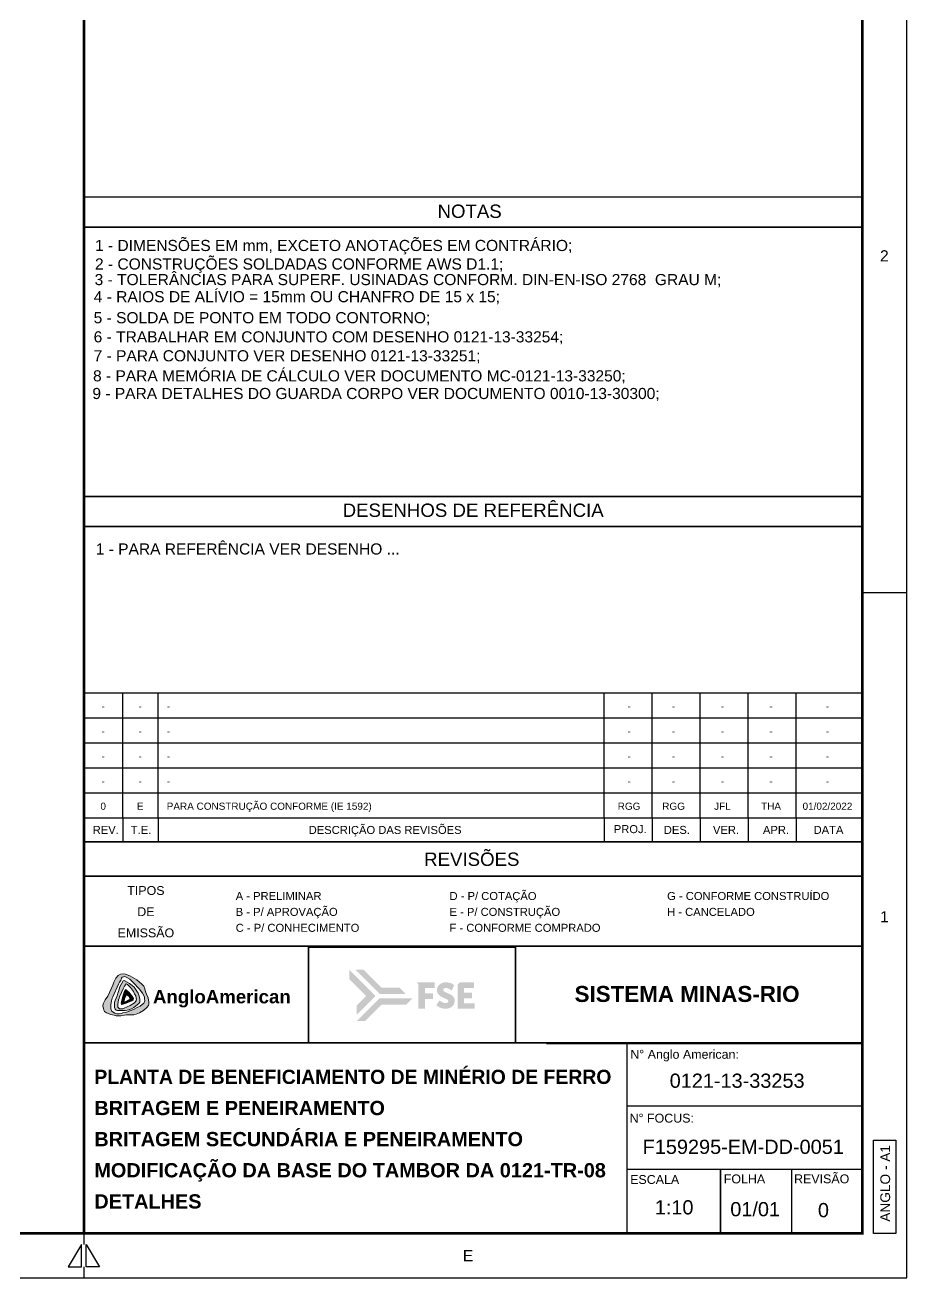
# Model space of a CAD drawing. Header units: millimetres. Extents: x -11137 to 17544, y -5373 to 15400.
# Drawn here: x 6428 to 8410, y 0 to 2817 of the extents above; entities that cross this region are included whole.
import ezdxf
from ezdxf.enums import TextEntityAlignment as Align

# ---------------------------------------------------------------- set-up
doc = ezdxf.new("R2010")
doc.units = ezdxf.units.MM
doc.header["$LTSCALE"] = 100
doc.header["$MEASUREMENT"] = 0
doc.linetypes.add('CENTER2', pattern=[1.125, 0.75, -0.125, 0.125, -0.125])
for name, color, linetype in [('EM-PJ-CONTORNO', 3, 'Continuous'), ('EM-PJ-TEXTO', 7, 'Continuous'), ('PD-GR-formato', 7, 'Continuous'), ('PD-GR-formato texto', 7, 'CENTER2')]:
    doc.layers.add(name, color=color, linetype=linetype)
doc.styles.add('Anglo', font='arialbd.ttf')
doc.styles.add('PADRAO ANGLO', font='arial.ttf')
doc.styles.add('PADRAO ANGLO NEG', font='arialbd.ttf')

# ---------------------------------------------------------------- blocks, each defined once
blk = doc.blocks.new('FORMATO_A1')
for p, q in [((841, 0), (841, 594)), ((841, 154), (831, 154)), ((656, 10), (656, 7.5)), ((0, 0), (841, 0)), ((656, 2.5), (656, 0))]:
    blk.add_line(p, q)
at = {"const_width": 0.6}
blk.add_lwpolyline([(831, 584), (25, 584), (25, 10), (831, 10)], close=True, dxfattribs=at)
for points in [[(833.5, 10), (833.5, 30.98), (838.5, 30.98), (838.5, 10)], [(655.5, 7.5), (652.5, 2.5), (655.5, 2.5)], [(656.5, 7.5), (659.5, 2.5), (656.5, 2.5)]]:
    blk.add_lwpolyline(points, close=True)
at = {"style": 'PADRAO ANGLO'}
for s, p in [('2', (835.92, 229.82)), ('1', (835.92, 81.2)), ('E', (742.34, 5))]:
    blk.add_text(s, height=2.5, dxfattribs=at).set_placement(p, align=Align.MIDDLE)
blk.add_text('ANGLO - A1', height=2.2, rotation=90, dxfattribs=at).set_placement((837.22, 12.64))
blk = doc.blocks.new('CARIMBO REVISÃO')
at = {"layer": 'PD-GR-formato', "flags": 128}
for points in [[(874.78, 103.45), (874.78, 98.03)], [(882.72, 103.45), (882.72, 98.03)], [(982.93, 103.45), (982.93, 98.03)], [(993.71, 103.45), (993.71, 98.03)], [(1004.5, 103.45), (1004.5, 98.03)], [(1015.28, 103.45), (1015.28, 98.03)], [(1026.07, 103.45), (1026.07, 98.03)]]:
    blk.add_lwpolyline(points, dxfattribs=at)
at = {"layer": 'PD-GR-formato', "const_width": 0.35, "flags": 128}
blk.add_lwpolyline([(866, 98.03), (1041, 98.03)], dxfattribs=at)
at = {"layer": 'PD-GR-formato', "style": 'PADRAO ANGLO'}
for s, p in [('REV.', (867.98, 99.83)), ('T.E.', (876.55, 99.83)), ('DESCRIÇÃO DAS REVISÕES', (916.53, 99.82)), ('PROJ.', (985.11, 100.01)), ('DES.', (996.35, 99.83)), ('VER.', (1007.4, 99.83)), ('APR.', (1018.64, 99.83)), ('DATA', (1030.02, 99.83))]:
    blk.add_text(s, height=1.8, dxfattribs=at).set_placement(p)
blk.add_text('REVISÕES', height=3, dxfattribs=at).set_placement((953.19, 92.64), align=Align.CENTER)
blk = doc.blocks.new('TÁBUA REVISÃO')
at = {"layer": 'PD-GR-formato'}
for p, q in [((874.78, 103.45), (874.78, 109.08)), ((882.72, 103.45), (882.72, 109.08)), ((982.93, 103.45), (982.93, 109.08)), ((993.71, 103.45), (993.71, 109.08)), ((1004.5, 103.45), (1004.5, 109.08)), ((1015.28, 103.45), (1015.28, 109.08)), ((1026.07, 103.45), (1026.07, 109.08))]:
    blk.add_line(p, q, dxfattribs=at)
at = {"layer": 'PD-GR-formato', "flags": 128}
for points in [[(866, 109.08), (1041, 109.08)], [(866, 103.45), (1041, 103.45)]]:
    blk.add_lwpolyline(points, dxfattribs=at)
at = {"layer": 'PD-GR-formato', "style": 'PADRAO ANGLO'}
for tag, p in [('MOTIVO_REVISÃO', (884.63, 105.26)), ('REV', (867.85, 105.26)), ('TE', (876.78, 105.26)), ('DES', (996.43, 105.26)), ('VERIF', (1007.63, 105.26)), ('APROV', (1018.92, 105.26)), ('DATA', (1029.24, 105.26))]:
    blk.add_attdef(tag, p, '', height=1.6, dxfattribs=at)
blk.add_attdef('PROJ', text='', height=1.6, dxfattribs=at).set_placement((986.29, 105.26), align=Align.MIDDLE_CENTER)
blk = doc.blocks.new('CARIMBO PRINCIPAL')
at = {"layer": 'PD-GR-formato', "lineweight": 15, "true_color": 0x002776}
h = blk.add_hatch(color=166, dxfattribs=at)
h.paths.add_polyline_path([(667.92, 67.02), (666.36, 67.94), (665.39, 68.27), (664.91, 68.35), (664.2, 68.3), (663.72, 68.03), (663.18, 67.38), (662.77, 66.49), (662.51, 65.81), (661.38, 63.37), (660.82, 62.49), (660.31, 61.63), (660.28, 61.09), (660.39, 60.63), (660.46, 60.17), (660.65, 59.88), (661.11, 59.61), (662.05, 59.22), (662.83, 59.11), (663.29, 58.96), (663.89, 58.92), (664.32, 58.94), (665.13, 59.05), (665.56, 59.15), (666.41, 59.16), (667.24, 59.15), (667.74, 59.28), (668.53, 59.63), (669.37, 60.1), (670.15, 60.79), (670.5, 61.27), (670.59, 61.54), (670.63, 62), (670.45, 62.94), (670.05, 63.77), (669.83, 64.29), (669.67, 65.02), (669.45, 65.6), (669.05, 66.08)])
h.paths.add_polyline_path([(668.41, 65.01), (669.19, 64.02), (669.45, 63.5), (669.59, 63.09), (669.64, 62.7), (669.69, 62.36), (669.66, 62.11), (669.44, 61.78), (668.67, 61.08), (668.01, 60.78), (667.16, 60.34), (666.54, 60.12), (665.59, 59.79), (664.79, 59.57), (664.42, 59.46), (663.94, 59.39), (663.42, 59.41), (662.93, 59.55), (662.61, 59.77), (662.31, 60.01), (662.07, 60.47), (662.04, 60.95), (662.04, 61.5), (662.21, 62.3), (662.34, 62.91), (662.53, 63.22), (663.79, 66.06), (664.03, 66.53), (664.27, 66.84), (664.37, 67.18), (664.48, 67.41), (664.64, 67.6), (664.87, 67.7), (665.12, 67.75), (665.36, 67.69), (665.83, 67.48), (666.33, 67.16), (667.15, 66.33)], flags=16)
at = {"layer": 'PD-GR-formato', "true_color": 0x808080}
h = blk.add_hatch(color=8, dxfattribs=at)
h.dxf.hatch_style = 1
h.paths.add_polyline_path([(721.57, 63.39), (715.65, 69.27), (715.65, 67.18), (719.44, 63.4), (717.32, 61.27), (717.32, 59.15)])
at = {"layer": 'PD-GR-formato', "true_color": 0x1a457d}
h = blk.add_hatch(color=156, dxfattribs=at)
h.dxf.hatch_style = 1
h.paths.add_polyline_path([(726.9, 65.27), (722.87, 65.27), (718.86, 69.29), (717.04, 69.29), (722.48, 63.86), (728.34, 63.86)])
at = {"layer": 'PD-GR-formato', "lineweight": 15, "true_color": 0x002776}
h = blk.add_hatch(color=166, dxfattribs=at)
h.paths.add_polyline_path([(662.91, 61.89), (662.88, 61.24), (662.89, 60.78), (662.96, 60.6), (663.06, 60.41), (663.27, 60.23), (663.55, 60.16), (663.7, 60.13), (664.33, 60.12), (665.26, 60.16), (666.07, 60.31), (666.7, 60.47), (667.22, 60.8), (667.57, 61.07), (668.34, 61.7), (668.56, 62.03), (668.61, 62.38), (668.56, 62.76), (668.34, 63.6), (668.2, 64.05), (667.34, 65.34), (666.82, 65.76), (666.23, 66.22), (665.03, 66.9), (664.81, 66.83), (664.08, 65.43), (663.75, 64.4), (663.64, 64), (663.45, 63.46), (663.01, 62.41)])
h.paths.add_polyline_path([(663.62, 61.49), (663.82, 62.51), (663.93, 62.92), (664.04, 63.19), (664.48, 64.14), (664.85, 65.01), (665.15, 65.63), (665.33, 65.93), (665.43, 66.05), (665.53, 66.09), (665.64, 66.07), (665.83, 66.01), (666.49, 65.28), (667.15, 64.37), (667.38, 63.85), (667.66, 63.42), (667.78, 62.93), (667.8, 62.69), (667.79, 62.47), (667.75, 62.28), (667.36, 61.87), (666.39, 61.27), (665.03, 60.66), (664.76, 60.54), (664.39, 60.49), (664.19, 60.5), (664.04, 60.5), (663.84, 60.64), (663.67, 60.88), (663.64, 61.16)], flags=16)
at = {"layer": 'PD-GR-formato', "lineweight": 15, "true_color": 0xc60c30}
h = blk.add_hatch(color=242, dxfattribs=at)
h.paths.add_polyline_path([(665.66, 64.65), (665.47, 64.81), (665.37, 64.84), (665.34, 64.81), (665.29, 64.74), (665.16, 64.5), (664.72, 63.32), (664.43, 62.05), (664.36, 61.68), (664.43, 61.54), (664.5, 61.5), (664.83, 61.58), (665.3, 61.72), (665.88, 61.91), (666.81, 62.32), (667.06, 62.53), (667.12, 62.79), (667.02, 63.07), (666.74, 63.5), (666.39, 63.87), (666.17, 64.2)])
h.paths.add_polyline_path([(665.58, 63.68), (665.65, 63.69), (665.9, 63.49), (666.17, 63.24), (666.29, 63.03), (666.37, 62.83), (666.37, 62.71), (666.25, 62.6), (665.25, 62.1), (665.03, 62.07), (665, 62.15), (665.21, 63.01)], flags=16)
at = {"layer": 'PD-GR-formato', "true_color": 0x1a457d}
h = blk.add_hatch(color=156, dxfattribs=at)
h.dxf.hatch_style = 1
h.paths.add_polyline_path([(734.46, 63.96), (732.65, 63.96), (732.65, 65.2), (734.84, 65.2), (734.84, 66.46), (730.76, 66.46), (731.17, 66.05), (731.17, 60.53), (732.65, 60.53), (732.65, 62.69), (734.46, 62.69)])
h = blk.add_hatch(color=156, dxfattribs=at)
h.dxf.hatch_style = 1
edge = h.paths.add_edge_path()
edge.add_spline(control_points=[(735.21, 61.32), (735.42, 61.16), (735.78, 60.89), (736.34, 60.65), (736.83, 60.54), (737.31, 60.53), (737.77, 60.55), (738.18, 60.67), (738.55, 60.85), (738.84, 61.09), (739.1, 61.38), (739.26, 61.74), (739.34, 62.17), (739.34, 62.62), (739.15, 63.05), (738.92, 63.39), (738.54, 63.65), (738.19, 63.83), (737.77, 64.03), (737.44, 64.17), (737.14, 64.29), (736.98, 64.42), (736.85, 64.54), (736.75, 64.7), (736.78, 64.87), (736.86, 65.03), (737.05, 65.13), (737.28, 65.18), (737.55, 65.17), (737.81, 65.11), (738.03, 65.02), (738.19, 64.95), (738.28, 64.9), (738.68, 64.64)], knot_values=[0, 0, 0, 0, 3.859628, 6.353358, 8.791783, 11.089665, 13.242058, 15.439781, 17.11739, 19.146438, 20.865454, 22.7235, 24.782012, 27.095268, 29.096025, 31.37984, 32.937911, 35.623208, 37.095442, 39.558965, 40.896671, 41.640829, 42.582528, 43.465589, 44.114001, 45.009567, 45.892199, 47.08564, 48.342404, 49.84419, 50.842697, 51.74046, 52.356017, 52.356017, 52.356017, 52.356017], degree=3, periodic=0)
edge.add_line((738.68, 64.64), (739.25, 65.8))
edge.add_spline(control_points=[(739.25, 65.8), (739.11, 65.91), (738.83, 66.13), (738.35, 66.33), (737.86, 66.44), (737.38, 66.47), (736.92, 66.43), (736.51, 66.31), (736.14, 66.13), (735.85, 65.89), (735.59, 65.6), (735.43, 65.24), (735.35, 64.81), (735.36, 64.36), (735.53, 63.92), (735.81, 63.62), (736.14, 63.32), (736.5, 63.15), (736.92, 62.95), (737.25, 62.8), (737.55, 62.69), (737.71, 62.56), (737.84, 62.44), (737.94, 62.28), (737.91, 62.11), (737.83, 61.95), (737.64, 61.85), (737.41, 61.8), (737.14, 61.81), (736.88, 61.87), (736.66, 61.96), (736.49, 62.03), (736.36, 62.11), (736.23, 62.18), (736.16, 62.23), (735.93, 62.39)], knot_values=[0, 0, 0, 0, 2.545355, 5.039085, 7.477511, 9.775392, 11.927786, 14.125508, 15.803117, 17.832165, 19.551182, 21.409227, 23.46774, 25.780995, 27.781753, 30.119059, 31.594387, 34.279684, 35.751917, 38.215441, 39.553147, 40.297304, 41.239003, 42.122065, 42.770476, 43.666042, 44.548674, 45.742115, 46.99888, 48.500666, 49.499173, 50.396935, 51.20099, 51.738944, 52.438075, 52.438075, 52.438075, 52.438075], degree=3, periodic=0)
edge.add_line((735.93, 62.39), (735.21, 61.32))
h = blk.add_hatch(color=156, dxfattribs=at)
h.dxf.hatch_style = 1
h.paths.add_polyline_path([(741.43, 65.22), (743.7, 65.22), (743.7, 66.46), (740.48, 66.46), (739.99, 65.98), (739.99, 60.53), (743.81, 60.53), (743.81, 61.77), (741.43, 61.77), (741.43, 62.9), (743.24, 62.9), (743.24, 64.14), (741.43, 64.14)])
at = {"layer": 'PD-GR-formato', "true_color": 0x0771a6}
h = blk.add_hatch(color=144, dxfattribs=at)
h.dxf.hatch_style = 1
h.paths.add_polyline_path([(729.88, 62.9), (722.48, 62.9), (717.33, 57.74), (719.21, 57.74), (722.96, 61.47), (728.48, 61.47)])
at = {"layer": 'PD-GR-formato'}
for p, q in [((706.5, 74.4), (753.01, 74.4)), ((831, 52.67), (760, 52.67))]:
    blk.add_line(p, q, dxfattribs=at)
at = {"layer": 'PD-GR-formato', "const_width": 0.35, "flags": 128}
for points in [[(656, 90.31), (831, 90.31)], [(656, 74.6), (831, 74.6)], [(706.5, 74.4), (706.5, 52.67)], [(753.01, 74.4), (753.01, 52.67)], [(656, 52.87), (831, 52.87)], [(778.08, 52.87), (778.08, 10)], [(777.93, 38.65), (831, 38.65)], [(778.08, 24.42), (831, 24.42)], [(799.08, 24.42), (799.08, 10)], [(815.08, 24.42), (815.08, 10)]]:
    blk.add_lwpolyline(points, dxfattribs=at)
at = {"layer": 'PD-GR-formato', "color": 166, "lineweight": 15, "true_color": 0x002776}
for points in [[(663.89, 58.92), (663.29, 58.96), (662.83, 59.11), (662.05, 59.22), (661.11, 59.61), (660.65, 59.88), (660.46, 60.17), (660.39, 60.63), (660.28, 61.09), (660.31, 61.63), (660.82, 62.49), (661.38, 63.37), (662.51, 65.81), (662.77, 66.49), (663.18, 67.38), (663.72, 68.03), (664.2, 68.3), (664.91, 68.35), (665.39, 68.27), (666.36, 67.94), (667.92, 67.02), (669.05, 66.08), (669.45, 65.6), (669.67, 65.02), (669.83, 64.29), (670.05, 63.77), (670.45, 62.94), (670.63, 62), (670.59, 61.54), (670.5, 61.27), (670.15, 60.79), (669.37, 60.1), (668.53, 59.63), (667.74, 59.28), (667.24, 59.15), (666.41, 59.16), (665.56, 59.15), (665.13, 59.05), (664.32, 58.94)], [(664.42, 59.46), (663.94, 59.39), (663.42, 59.41), (662.93, 59.55), (662.61, 59.77), (662.31, 60.01), (662.07, 60.47), (662.04, 60.95), (662.04, 61.5), (662.21, 62.3), (662.34, 62.91), (662.53, 63.22), (663.79, 66.06), (664.03, 66.53), (664.27, 66.84), (664.37, 67.18), (664.48, 67.41), (664.64, 67.6), (664.87, 67.7), (665.12, 67.75), (665.36, 67.69), (665.83, 67.48), (666.33, 67.16), (667.15, 66.33), (668.41, 65.01), (669.19, 64.02), (669.45, 63.5), (669.59, 63.09), (669.64, 62.7), (669.69, 62.36), (669.66, 62.11), (669.44, 61.78), (668.67, 61.08), (668.01, 60.78), (667.16, 60.34), (666.54, 60.12), (665.59, 59.79), (664.79, 59.57)], [(663.55, 60.16), (663.27, 60.23), (663.06, 60.41), (662.96, 60.6), (662.89, 60.78), (662.88, 61.24), (662.91, 61.89), (663.01, 62.41), (663.45, 63.46), (663.64, 64), (663.75, 64.4), (664.08, 65.43), (664.81, 66.83), (665.03, 66.9), (666.23, 66.22), (666.82, 65.76), (667.34, 65.34), (668.2, 64.05), (668.34, 63.6), (668.56, 62.76), (668.61, 62.38), (668.56, 62.03), (668.34, 61.7), (667.57, 61.07), (667.22, 60.8), (666.7, 60.47), (666.07, 60.31), (665.26, 60.16), (664.33, 60.12), (663.7, 60.13)], [(664.04, 60.5), (663.84, 60.64), (663.67, 60.88), (663.64, 61.16), (663.62, 61.49), (663.82, 62.51), (663.93, 62.92), (664.04, 63.19), (664.48, 64.14), (664.85, 65.01), (665.15, 65.63), (665.33, 65.93), (665.43, 66.05), (665.53, 66.09), (665.64, 66.07), (665.83, 66.01), (666.49, 65.28), (667.15, 64.37), (667.38, 63.85), (667.66, 63.42), (667.78, 62.93), (667.8, 62.69), (667.79, 62.47), (667.75, 62.28), (667.36, 61.87), (666.39, 61.27), (665.03, 60.66), (664.76, 60.54), (664.39, 60.49), (664.19, 60.5)]]:
    blk.add_lwpolyline(points, close=True, dxfattribs=at)
at = {"layer": 'PD-GR-formato', "color": 242, "lineweight": 15, "true_color": 0xc60c30}
for points in [[(664.5, 61.5), (664.43, 61.54), (664.36, 61.68), (664.43, 62.05), (664.72, 63.32), (665.16, 64.5), (665.29, 64.74), (665.34, 64.81), (665.37, 64.84), (665.47, 64.81), (665.66, 64.65), (666.17, 64.2), (666.39, 63.87), (666.74, 63.5), (667.02, 63.07), (667.12, 62.79), (667.06, 62.53), (666.81, 62.32), (665.88, 61.91), (665.3, 61.72), (664.83, 61.58)], [(665.25, 62.1), (665.03, 62.07), (665, 62.15), (665.21, 63.01), (665.58, 63.68), (665.65, 63.69), (665.9, 63.49), (666.17, 63.24), (666.29, 63.03), (666.37, 62.83), (666.37, 62.71), (666.25, 62.6)]]:
    blk.add_lwpolyline(points, close=True, dxfattribs=at)
at = {"layer": 'PD-GR-formato', "style": 'PADRAO ANGLO'}
for s, p in [('TIPOS', (669.94, 86.1)), ('DE', (669.94, 81.34)), ('EMISSÃO', (669.94, 76.58))]:
    blk.add_text(s, height=2, dxfattribs=at).set_placement(p, align=Align.CENTER)
for s, height, p in [('A - PRELIMINAR', 1.8, (690.13, 84.97)), ('D - P/ COTAÇÃO', 1.8, (738.19, 84.97)), ('G - CONFORME CONSTRUÍDO', 1.8, (787.1, 84.97)), ('B - P/ APROVAÇÃO', 1.8, (690.13, 81.4)), ('E - P/ CONSTRUÇÃO', 1.8, (738.19, 81.4)), ('H - CANCELADO', 1.8, (787.1, 81.4)), ('C - P/ CONHECIMENTO', 1.8, (690.13, 77.82)), ('F - CONFORME COMPRADO', 1.8, (738.19, 77.82)), ('N%%D Anglo American:', 2, (778.82, 49.28)), ('N%%D FOCUS:', 2, (778.66, 34.92)), ('ESCALA', 2, (778.79, 21.13)), ('FOLHA', 2, (799.83, 21.26)), ('REVISÃO', 2, (815.63, 21.28))]:
    blk.add_text(s, height=height, dxfattribs=at).set_placement(p)
at = {"layer": 'PD-GR-formato', "color": 166, "true_color": 0x002776, "style": 'Anglo'}
blk.add_text('AngloAmerican', height=3, dxfattribs=at).set_placement((671.53, 61.74))
at = {"layer": 'PD-GR-formato'}
for tag, p, height, style in [('PROJETO', (776.6, 56.71), 3.6, 'PADRAO ANGLO NEG'), ('TÍTULO_1', (661.09, 43.61), 3.2, 'PADRAO ANGLO NEG'), ('Nº_AA', (795.47, 43.13), 3.2, 'PADRAO ANGLO'), ('TÍTULO_2', (661.09, 36.61), 3.2, 'PADRAO ANGLO NEG'), ('TÍTULO_3', (661.09, 29.61), 3.2, 'PADRAO ANGLO NEG'), ('N°FOCUS', (795.47, 28.47), 3.2, 'PADRAO ANGLO'), ('TÍTULO_4', (661.09, 22.61), 3.2, 'PADRAO ANGLO NEG'), ('TÍTULO_5', (661.09, 15.61), 3.2, 'PADRAO ANGLO NEG'), ('ESC', (780.94, 14.13), 3.2, 'PADRAO ANGLO'), ('FL', (799.22, 14.13), 3.2, 'PADRAO ANGLO'), ('REV', (815.26, 14.13), 3.2, 'PADRAO ANGLO')]:
    blk.add_attdef(tag, p, '', height=height, dxfattribs=dict(at, style=style))

msp = doc.modelspace()

# ---------------------------------------------------------------- linework, layer by layer
at = {"layer": 'EM-PJ-CONTORNO'}
msp.add_arc((6586.073, 79.196), 20, 0, 0, dxfattribs=at)
at = {"layer": 'EM-PJ-TEXTO', "flags": 128}
for points, const_width in [([(6560, 100), (6559.999, 5760.014)], 6), ([(6560, 2430.154), (8310.001, 2430.14)], 3.5), ([(6559.994, 2362.473), (8310.001, 2362.473)], 3.5), ([(6560, 1756.961), (8310.001, 1756.947)], 3.5), ([(6559.994, 1689.28), (8310.001, 1689.28)], 3.5)]:
    msp.add_lwpolyline(points, dxfattribs=dict(at, const_width=const_width))

# ---------------------------------------------------------------- block references
at = {"xscale": 10, "yscale": 10, "zscale": 10}
msp.add_blockref('FORMATO_A1', (0, 0), dxfattribs=at)
at = {"layer": 'EM-PJ-TEXTO'}
ref = msp.add_blockref('TÁBUA REVISÃO', (-2099.998, 224.953), dxfattribs=dict(at, xscale=10, yscale=10, zscale=10))
ref.add_attrib('REV', '-', dxfattribs={"layer": 'PD-GR-formato texto', "height": 16, "style": 'PADRAO ANGLO'}).set_placement((6603.415, 1277.51), align=Align.CENTER)
ref.add_attrib('TE', '-', dxfattribs={"layer": 'PD-GR-formato texto', "height": 16, "style": 'PADRAO ANGLO'}).set_placement((6686.531, 1277.51), align=Align.CENTER)
ref.add_attrib('MOTIVO_REVISÃO', '-', (6746.276, 1277.51), dxfattribs={"layer": 'PD-GR-formato texto', "height": 16, "style": 'PADRAO ANGLO'})
ref.add_attrib('PROJ', '-', dxfattribs={"layer": 'PD-GR-formato texto', "height": 16, "style": 'PADRAO ANGLO'}).set_placement((7785.42, 1277.51), align=Align.CENTER)
ref.add_attrib('DES', '-', dxfattribs={"layer": 'PD-GR-formato texto', "height": 16, "style": 'PADRAO ANGLO'}).set_placement((7885.526, 1277.51), align=Align.CENTER)
ref.add_attrib('VERIF', '-', dxfattribs={"layer": 'PD-GR-formato texto', "height": 16, "style": 'PADRAO ANGLO'}).set_placement((7995.283, 1277.51), align=Align.CENTER)
ref.add_attrib('APROV', '-', dxfattribs={"layer": 'PD-GR-formato texto', "height": 16, "style": 'PADRAO ANGLO'}).set_placement((8104.525, 1277.51), align=Align.CENTER)
ref.add_attrib('DATA', '-', dxfattribs={"layer": 'PD-GR-formato texto', "height": 16, "style": 'PADRAO ANGLO'}).set_placement((8231.382, 1277.51), align=Align.CENTER)
ref = msp.add_blockref('TÁBUA REVISÃO', (-2099.999, 168.714), dxfattribs=dict(at, xscale=10, yscale=10, zscale=10))
ref.add_attrib('REV', '-', dxfattribs={"layer": 'PD-GR-formato texto', "height": 16, "style": 'PADRAO ANGLO'}).set_placement((6603.415, 1221.271), align=Align.CENTER)
ref.add_attrib('TE', '-', dxfattribs={"layer": 'PD-GR-formato texto', "height": 16, "style": 'PADRAO ANGLO'}).set_placement((6686.531, 1221.271), align=Align.CENTER)
ref.add_attrib('MOTIVO_REVISÃO', '-', (6746.276, 1221.271), dxfattribs={"layer": 'PD-GR-formato texto', "height": 16, "style": 'PADRAO ANGLO'})
ref.add_attrib('PROJ', '-', dxfattribs={"layer": 'PD-GR-formato texto', "height": 16, "style": 'PADRAO ANGLO'}).set_placement((7785.42, 1221.271), align=Align.CENTER)
ref.add_attrib('DES', '-', dxfattribs={"layer": 'PD-GR-formato texto', "height": 16, "style": 'PADRAO ANGLO'}).set_placement((7885.526, 1221.271), align=Align.CENTER)
ref.add_attrib('VERIF', '-', dxfattribs={"layer": 'PD-GR-formato texto', "height": 16, "style": 'PADRAO ANGLO'}).set_placement((7995.283, 1221.271), align=Align.CENTER)
ref.add_attrib('APROV', '-', dxfattribs={"layer": 'PD-GR-formato texto', "height": 16, "style": 'PADRAO ANGLO'}).set_placement((8104.524, 1221.271), align=Align.CENTER)
ref.add_attrib('DATA', '-', dxfattribs={"layer": 'PD-GR-formato texto', "height": 16, "style": 'PADRAO ANGLO'}).set_placement((8231.382, 1221.271), align=Align.CENTER)
ref = msp.add_blockref('TÁBUA REVISÃO', (-2099.999, 112.476), dxfattribs=dict(at, xscale=10, yscale=10, zscale=10))
ref.add_attrib('REV', '-', dxfattribs={"layer": 'PD-GR-formato texto', "height": 16, "style": 'PADRAO ANGLO'}).set_placement((6603.414, 1165.032), align=Align.CENTER)
ref.add_attrib('TE', '-', dxfattribs={"layer": 'PD-GR-formato texto', "height": 16, "style": 'PADRAO ANGLO'}).set_placement((6686.53, 1165.032), align=Align.CENTER)
ref.add_attrib('MOTIVO_REVISÃO', '-', (6746.276, 1165.032), dxfattribs={"layer": 'PD-GR-formato texto', "height": 16, "style": 'PADRAO ANGLO'})
ref.add_attrib('PROJ', '-', dxfattribs={"layer": 'PD-GR-formato texto', "height": 16, "style": 'PADRAO ANGLO'}).set_placement((7785.419, 1165.032), align=Align.CENTER)
ref.add_attrib('DES', '-', dxfattribs={"layer": 'PD-GR-formato texto', "height": 16, "style": 'PADRAO ANGLO'}).set_placement((7885.525, 1165.032), align=Align.CENTER)
ref.add_attrib('VERIF', '-', dxfattribs={"layer": 'PD-GR-formato texto', "height": 16, "style": 'PADRAO ANGLO'}).set_placement((7995.282, 1165.032), align=Align.CENTER)
ref.add_attrib('APROV', '-', dxfattribs={"layer": 'PD-GR-formato texto', "height": 16, "style": 'PADRAO ANGLO'}).set_placement((8104.524, 1165.032), align=Align.CENTER)
ref.add_attrib('DATA', '-', dxfattribs={"layer": 'PD-GR-formato texto', "height": 16, "style": 'PADRAO ANGLO'}).set_placement((8231.381, 1165.032), align=Align.CENTER)
ref = msp.add_blockref('TÁBUA REVISÃO', (-2100, 56.237), dxfattribs=dict(at, xscale=10, yscale=10, zscale=10))
ref.add_attrib('REV', '-', dxfattribs={"layer": 'PD-GR-formato texto', "height": 16, "style": 'PADRAO ANGLO'}).set_placement((6603.414, 1108.794), align=Align.CENTER)
ref.add_attrib('TE', '-', dxfattribs={"layer": 'PD-GR-formato texto', "height": 16, "style": 'PADRAO ANGLO'}).set_placement((6686.53, 1108.794), align=Align.CENTER)
ref.add_attrib('MOTIVO_REVISÃO', '-', (6746.275, 1108.794), dxfattribs={"layer": 'PD-GR-formato texto', "height": 16, "style": 'PADRAO ANGLO'})
ref.add_attrib('PROJ', '-', dxfattribs={"layer": 'PD-GR-formato texto', "height": 16, "style": 'PADRAO ANGLO'}).set_placement((7785.419, 1108.794), align=Align.CENTER)
ref.add_attrib('DES', '-', dxfattribs={"layer": 'PD-GR-formato texto', "height": 16, "style": 'PADRAO ANGLO'}).set_placement((7885.525, 1108.794), align=Align.CENTER)
ref.add_attrib('VERIF', '-', dxfattribs={"layer": 'PD-GR-formato texto', "height": 16, "style": 'PADRAO ANGLO'}).set_placement((7995.282, 1108.794), align=Align.CENTER)
ref.add_attrib('APROV', '-', dxfattribs={"layer": 'PD-GR-formato texto', "height": 16, "style": 'PADRAO ANGLO'}).set_placement((8104.524, 1108.794), align=Align.CENTER)
ref.add_attrib('DATA', '-', dxfattribs={"layer": 'PD-GR-formato texto', "height": 16, "style": 'PADRAO ANGLO'}).set_placement((8231.381, 1108.794), align=Align.CENTER)
ref = msp.add_blockref('TÁBUA REVISÃO', (-2100, -0.001), dxfattribs=dict(at, xscale=10, yscale=10, zscale=10))
ref.add_attrib('REV', '0', dxfattribs={"layer": 'PD-GR-formato texto', "height": 16, "style": 'PADRAO ANGLO'}).set_placement((6603.413, 1052.555), align=Align.CENTER)
ref.add_attrib('TE', 'E', dxfattribs={"layer": 'PD-GR-formato texto', "height": 16, "style": 'PADRAO ANGLO'}).set_placement((6686.53, 1052.555), align=Align.CENTER)
ref.add_attrib('MOTIVO_REVISÃO', 'PARA CONSTRUÇÃO CONFORME (IE 1592)', (6746.275, 1052.555), dxfattribs={"layer": 'PD-GR-formato texto', "height": 15.99988, "style": 'PADRAO ANGLO'})
ref.add_attrib('PROJ', 'RGG', dxfattribs={"layer": 'PD-GR-formato texto', "height": 15.9999, "style": 'PADRAO ANGLO'}).set_placement((7785.418, 1052.555), align=Align.CENTER)
ref.add_attrib('DES', 'RGG', dxfattribs={"layer": 'PD-GR-formato texto', "height": 15.9999, "style": 'PADRAO ANGLO'}).set_placement((7885.525, 1052.555), align=Align.CENTER)
ref.add_attrib('VERIF', 'JFL', dxfattribs={"layer": 'PD-GR-formato texto', "height": 15.9999, "style": 'PADRAO ANGLO'}).set_placement((7995.282, 1052.555), align=Align.CENTER)
ref.add_attrib('APROV', 'THA', dxfattribs={"layer": 'PD-GR-formato texto', "height": 15.9999, "style": 'PADRAO ANGLO'}).set_placement((8104.523, 1052.555), align=Align.CENTER)
ref.add_attrib('DATA', '01/02/2022', dxfattribs={"layer": 'PD-GR-formato texto', "height": 15.9999, "style": 'PADRAO ANGLO'}).set_placement((8231.381, 1052.555), align=Align.CENTER)
at = {"layer": 'EM-PJ-TEXTO', "xscale": 10, "yscale": 10, "zscale": 10}
msp.add_blockref('CARIMBO REVISÃO', (-2100, 0), dxfattribs=at)
at = {"layer": 'EM-PJ-TEXTO'}
ref = msp.add_blockref('CARIMBO PRINCIPAL', (0, 0), dxfattribs=dict(at, xscale=10, yscale=10, zscale=10))
ref.add_attrib('PROJETO', 'SISTEMA MINAS-RIO', (7662.982, 620.492), dxfattribs={"layer": 'PD-GR-formato texto', "height": 35.99974, "style": 'PADRAO ANGLO NEG'})
ref.add_attrib('Nº_AA', '0121-13-33253', (7876.723, 427.439), dxfattribs={"layer": 'PD-GR-formato texto', "height": 32, "style": 'PADRAO ANGLO'})
ref.add_attrib('Nº_CLB', 'F159295-EM-DD-0051', (7816.001, 278.83), dxfattribs={"layer": 'PD-GR-formato texto', "height": 32, "style": 'PADRAO ANGLO'})
ref.add_attrib('TÍTULO_1', 'PLANTA DE BENEFICIAMENTO DE MINÉRIO DE FERRO', (6583.505, 436.098), dxfattribs={"layer": 'PD-GR-formato texto', "height": 32, "style": 'PADRAO ANGLO NEG', "width": 0.975})
ref.add_attrib('TÍTULO_2', 'BRITAGEM E PENEIRAMENTO', (6583.505, 366.059), dxfattribs={"layer": 'PD-GR-formato texto', "height": 32, "style": 'PADRAO ANGLO NEG'})
ref.add_attrib('TÍTULO_3', 'BRITAGEM SECUNDÁRIA E PENEIRAMENTO', (6583.505, 296.139), dxfattribs={"layer": 'PD-GR-formato texto', "height": 32, "style": 'PADRAO ANGLO NEG'})
ref.add_attrib('TÍTULO_4', 'MODIFICAÇÃO DA BASE DO TAMBOR DA 0121-TR-08', (6583.505, 226.13), dxfattribs={"layer": 'PD-GR-formato texto', "height": 32, "style": 'PADRAO ANGLO NEG'})
ref.add_attrib('TÍTULO_5', 'DETALHES', (6583.505, 156.114), dxfattribs={"layer": 'PD-GR-formato texto', "height": 32, "style": 'PADRAO ANGLO NEG'})
ref.add_attrib('ESC', '1:10', (7843.195, 142.779), dxfattribs={"layer": 'PD-GR-formato texto', "height": 32, "style": 'PADRAO ANGLO'})
ref.add_attrib('FL', '01/01', (8012.93, 138.593), dxfattribs={"layer": 'PD-GR-formato texto', "height": 32, "style": 'PADRAO ANGLO'})
ref.add_attrib('REV', '0', (8209.907, 136.5), dxfattribs={"layer": 'PD-GR-formato texto', "height": 32, "style": 'PADRAO ANGLO'})

# ---------------------------------------------------------------- texts
at = {"layer": 'EM-PJ-TEXTO', "style": 'PADRAO ANGLO'}
for s, height, p in [('NOTAS', 29.9998, (7427.058, 2383.247)), ('DESENHOS DE REFERÊNCIA', 29.99978, (7435.007, 1711.028))]:
    msp.add_text(s, height=height, dxfattribs=at).set_placement(p, align=Align.CENTER)
for s, p in [('1 - DIMENSÕES EM mm, EXCETO ANOTAÇÕES EM CONTRÁRIO;', (6585.017, 2308.765)), ('2 - CONSTRUÇÕES SOLDADAS CONFORME AWS D1.1;', (6585.017, 2267.168)), ('8 - PARA MEMÓRIA DE CÁLCULO VER DOCUMENTO MC-0121-13-33250;', (6580.566, 2015.659)), ('9 - PARA DETALHES DO GUARDA CORPO VER DOCUMENTO 0010-13-30300;', (6579.151, 1975.982))]:
    msp.add_text(s, height=25, dxfattribs=at).set_placement(p)
at = {"layer": 'EM-PJ-TEXTO', "char_height": 25, "attachment_point": 1, "style": 'PADRAO ANGLO'}
for s, insert in [('3 - TOLERÂNCIAS PARA SUPERF. USINADAS CONFORM. DIN-EN-ISO 2768  GRAU M;', (6584.186, 2257.086)), ('5 - SOLDA DE PONTO EM TODO CONTORNO;', (6581.982, 2171.402)), ('6 - TRABALHAR EM CONJUNTO COM DESENHO 0121-13-33254;', (6581.982, 2128.356)), ('7 - PARA CONJUNTO VER DESENHO 0121-13-33251;', (6581.982, 2085.725)), ('1 - PARA REFERÊNCIA VER DESENHO ...', (6586.645, 1651.467))]:
    msp.add_mtext(s, dxfattribs=dict(at, insert=insert))
at = {"layer": 'PD-GR-formato', "insert": (6582.235, 2218.65), "char_height": 25, "width": 932.01137, "attachment_point": 1, "style": 'PADRAO ANGLO'}
msp.add_mtext('4 - RAIOS DE ALÍVIO = 15mm OU CHANFRO DE 15 x 15;', dxfattribs=at)

doc.saveas('drawing.dxf')
